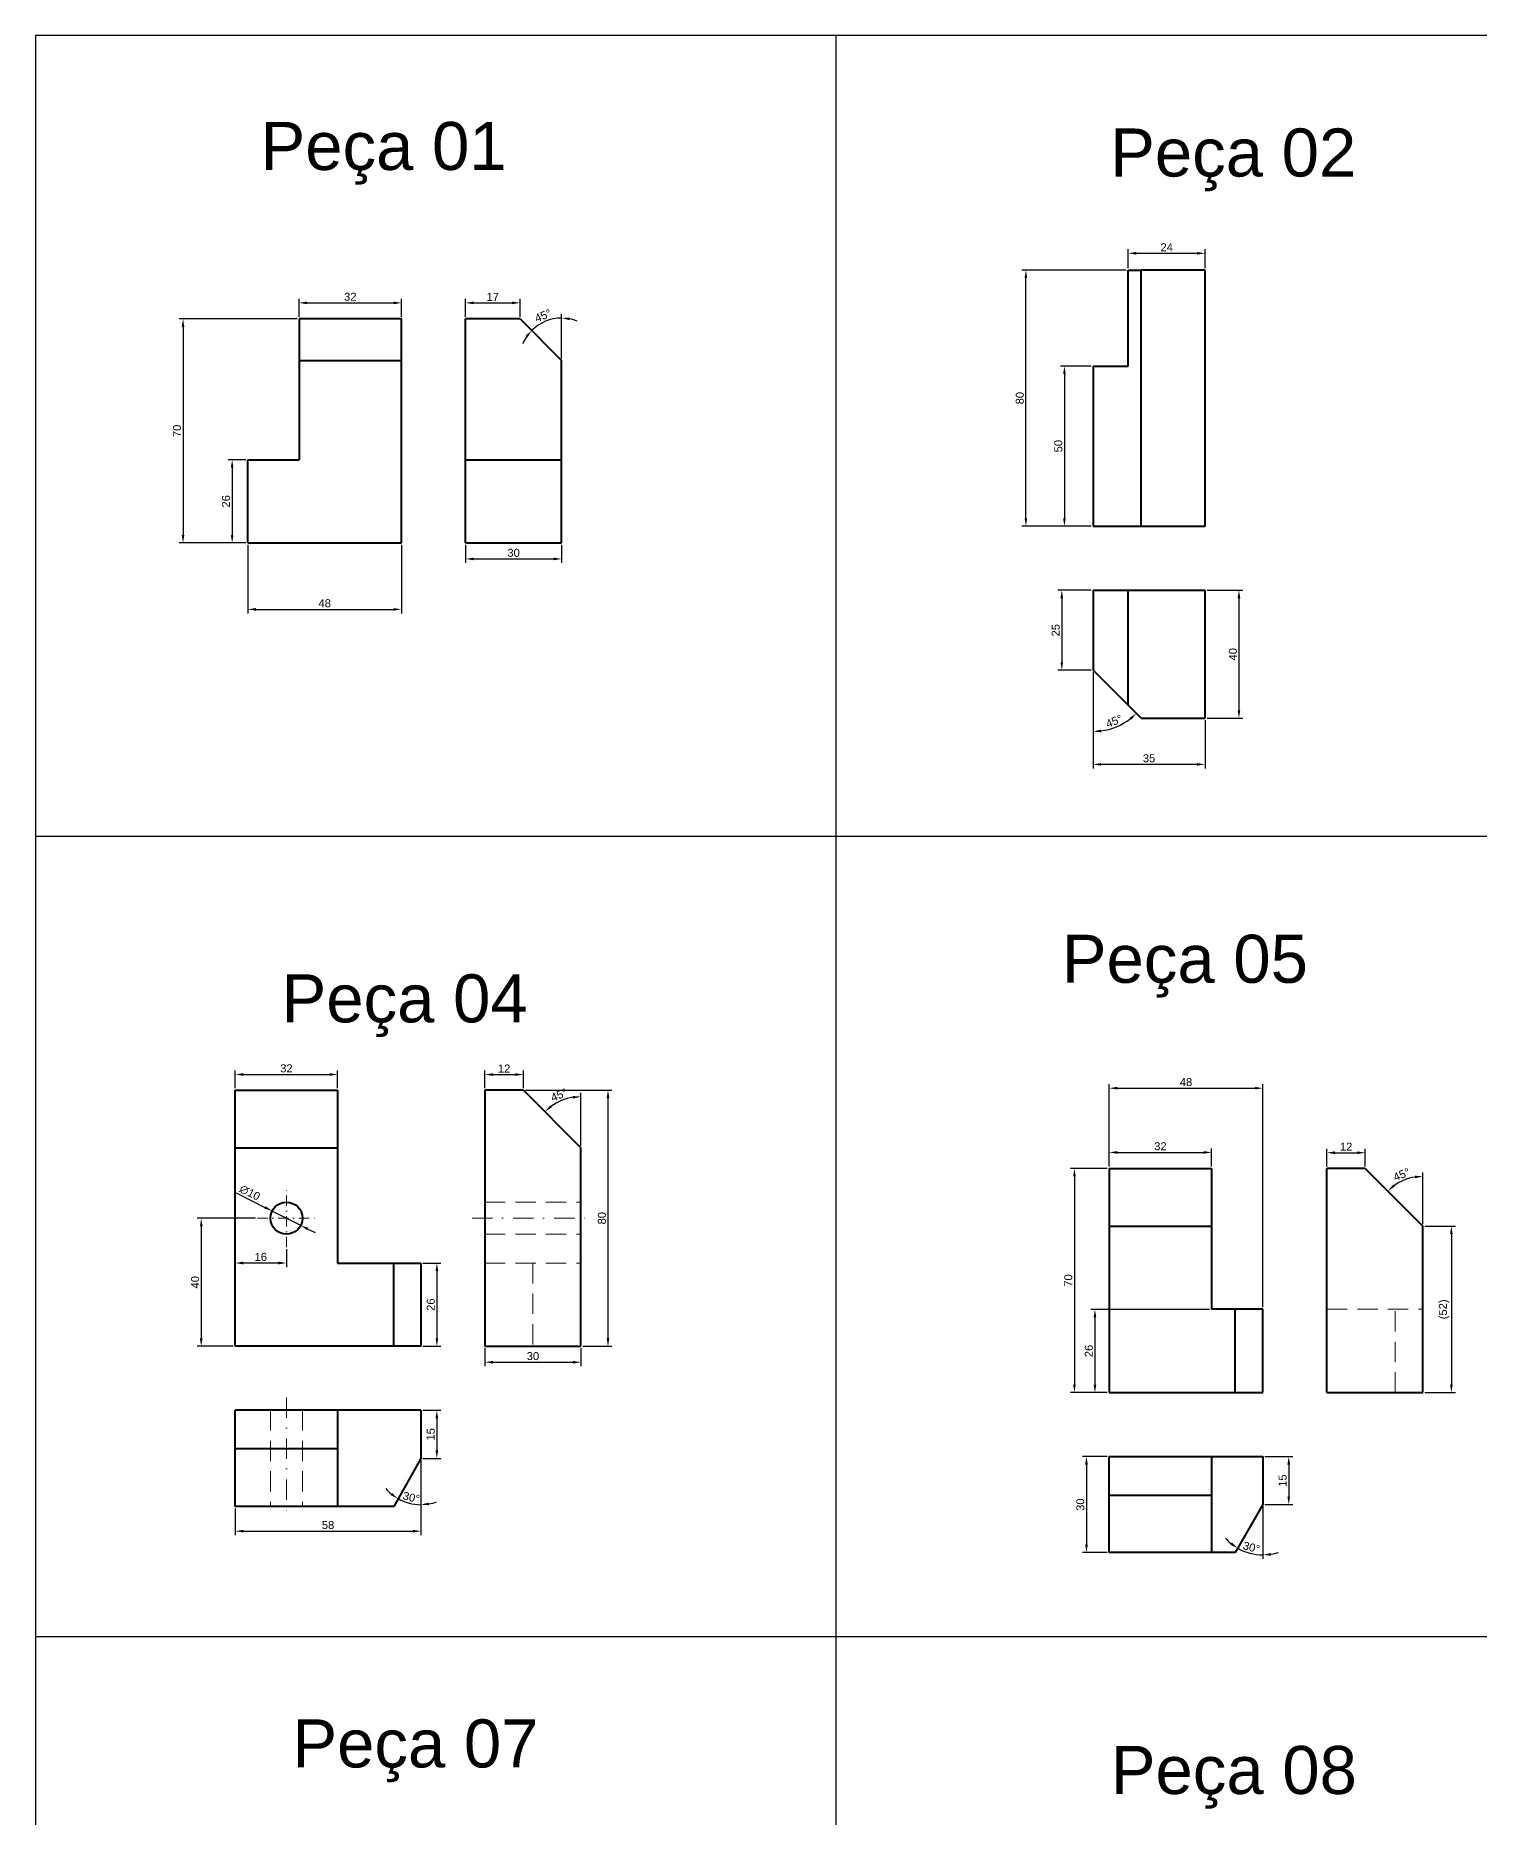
# Model space of a CAD drawing. Header units: millimetres. Extents: x 222 to 972, y 145 to 1395.
# Drawn here: x 222 to 673, y 838 to 1395 of the extents above; entities that cross this region are included whole.
import ezdxf

# ---------------------------------------------------------------- set-up
doc = ezdxf.new("R2010")
doc.units = ezdxf.units.MM
doc.linetypes.add('DASHDOT2', pattern=[12.7, 6.35, -3.175, 0, -3.175])
doc.linetypes.add('DASHED2', pattern=[9.525, 6.35, -3.175])
for name, color, linetype, lineweight in [('Cotas', 6, 'Continuous', 20), ('Linha de Centro', 20, 'DASHDOT2', 20), ('Outline', 7, 'Continuous', 40)]:
    doc.layers.add(name, color=color, linetype=linetype, lineweight=lineweight)
doc.layers.add('Linha Tracejada', color=131, linetype='DASHED2', lineweight=20, plot=False)
doc.styles.get("Standard").update_dxf_attribs({"font": 'arial.ttf'})
doc.dimstyles.new('ISO-25', dxfattribs={"dimtxt": 2.5, "dimasz": 2.5, "dimexe": 1.25, "dimexo": 0.625, "dimtad": 1, "dimtxsty": 'Standard', "dimcen": 2.5, "dimadec": 0, "dimazin": 0, "dimtfac": 1, "dimtmove": 0, "dimatfit": 3, "dimfxl": 1, "dimarcsym": 0})

# ---------------------------------------------------------------- blocks, each defined once
blk = doc.blocks.new('*D184')
at = {"layer": 'Cotas', "color": 0, "lineweight": -2, "transparency": 16777216}
for p, q in [((342.74, 1011.43), (348.36, 1011.43)), ((347.11, 1008.93), (347.11, 987.93)), ((342.74, 985.43), (348.36, 985.43))]:
    blk.add_line(p, q, dxfattribs=at)
at = {"layer": 'Cotas', "color": 0, "transparency": 16777216}
for points in [[(346.69, 1008.93), (347.53, 1008.93), (347.11, 1011.43)], [(346.69, 987.93), (347.53, 987.93), (347.11, 985.43)]]:
    blk.add_solid(points, dxfattribs=at)
at = {"layer": 'Defpoints', "color": 0, "transparency": 16777216}
for p in [(342.11, 1011.43), (342.11, 985.43), (347.11, 985.43)]:
    blk.add_point(p, dxfattribs=at)
at = {"layer": 'Cotas', "color": 0, "transparency": 16777216, "insert": (345.21, 998.43), "char_height": 2.5, "attachment_point": 5, "rotation": 90}
blk.add_mtext('26', dxfattribs=at)
blk = doc.blocks.new('*D185')
at = {"layer": 'Cotas', "color": 0, "lineweight": -2, "transparency": 16777216}
for p, q in [((284.11, 1015.8), (284.11, 1010.18)), ((300.11, 1015.8), (300.11, 1010.18)), ((297.61, 1011.43), (286.61, 1011.43))]:
    blk.add_line(p, q, dxfattribs=at)
at = {"layer": 'Cotas', "color": 0, "transparency": 16777216}
for points in [[(286.61, 1011.85), (286.61, 1011.01), (284.11, 1011.43)], [(297.61, 1011.85), (297.61, 1011.01), (300.11, 1011.43)]]:
    blk.add_solid(points, dxfattribs=at)
at = {"layer": 'Defpoints', "color": 0, "transparency": 16777216}
for p in [(284.11, 1016.43), (300.11, 1016.43), (284.11, 1011.43)]:
    blk.add_point(p, dxfattribs=at)
at = {"layer": 'Cotas', "color": 0, "transparency": 16777216, "insert": (292.11, 1013.33), "char_height": 2.5, "attachment_point": 5}
blk.add_mtext('16', dxfattribs=at)
blk = doc.blocks.new('*D159')
at = {"layer": 'Cotas', "color": 0, "lineweight": -2, "transparency": 16777216}
for p, q in [((290.49, 1025.43), (272.25, 1025.43)), ((273.5, 1022.93), (273.5, 987.93)), ((283.49, 985.43), (272.25, 985.43))]:
    blk.add_line(p, q, dxfattribs=at)
at = {"layer": 'Cotas', "color": 0, "transparency": 16777216}
for points in [[(273.08, 1022.93), (273.92, 1022.93), (273.5, 1025.43)], [(273.08, 987.93), (273.92, 987.93), (273.5, 985.43)]]:
    blk.add_solid(points, dxfattribs=at)
at = {"layer": 'Defpoints', "color": 0, "transparency": 16777216}
for p in [(291.11, 1025.43), (273.5, 985.43), (284.11, 985.43)]:
    blk.add_point(p, dxfattribs=at)
at = {"layer": 'Cotas', "color": 0, "transparency": 16777216, "insert": (271.6, 1005.43), "char_height": 2.5, "attachment_point": 5, "rotation": 90}
blk.add_mtext('40', dxfattribs=at)
blk = doc.blocks.new('*D186')
at = {"layer": 'Cotas', "color": 0, "lineweight": -2, "transparency": 16777216}
for p, q in [((284.45, 1033.33), (293.41, 1028.81)), ((304.57, 1023.18), (295.65, 1027.68)), ((306.81, 1022.05), (309.04, 1020.93))]:
    blk.add_line(p, q, dxfattribs=at)
at = {"layer": 'Cotas', "color": 0, "transparency": 16777216}
for points in [[(293.6, 1029.18), (293.23, 1028.43), (295.65, 1027.68)], [(306.99, 1022.42), (306.62, 1021.68), (304.57, 1023.18)]]:
    blk.add_solid(points, dxfattribs=at)
at = {"layer": 'Defpoints', "color": 0, "transparency": 16777216}
for p in [(295.65, 1027.68), (304.57, 1023.18)]:
    blk.add_point(p, dxfattribs=at)
at = {"layer": 'Cotas', "color": 0, "transparency": 16777216, "insert": (288.7, 1033.39), "char_height": 2.5, "attachment_point": 5, "rotation": 333.2389}
blk.add_mtext('∅10', dxfattribs=at)
blk = doc.blocks.new('*D187')
at = {"layer": 'Cotas', "color": 0, "lineweight": -2, "transparency": 16777216}
for p, q in [((342.74, 965.43), (348.34, 965.43)), ((347.09, 962.93), (347.09, 952.93)), ((342.74, 950.43), (348.34, 950.43))]:
    blk.add_line(p, q, dxfattribs=at)
at = {"layer": 'Cotas', "color": 0, "transparency": 16777216}
for points in [[(346.68, 962.93), (347.51, 962.93), (347.09, 965.43)], [(346.68, 952.93), (347.51, 952.93), (347.09, 950.43)]]:
    blk.add_solid(points, dxfattribs=at)
at = {"layer": 'Defpoints', "color": 0, "transparency": 16777216}
for p in [(342.11, 965.43), (342.11, 950.43), (347.09, 950.43)]:
    blk.add_point(p, dxfattribs=at)
at = {"layer": 'Cotas', "color": 0, "transparency": 16777216, "insert": (345.19, 957.93), "char_height": 2.5, "attachment_point": 5, "rotation": 90}
blk.add_mtext('15', dxfattribs=at)
blk = doc.blocks.new('*D188')
at = {"layer": 'Cotas', "color": 0, "lineweight": -2, "transparency": 16777216}
blk.add_line((342.11, 949.8), (342.11, 934.71), dxfattribs=at)
for start, end in [(220.633, 230.5471), (240.4612, 270), (279.9141, 289.8282)]:
    blk.add_arc((342.11, 950.43), 14.47, start, end, dxfattribs=at)
at = {"layer": 'Cotas', "color": 0, "transparency": 16777216}
for points in [[(333.15, 939.6), (332.68, 938.92), (334.98, 937.84)], [(344.64, 935.76), (344.56, 936.59), (342.11, 935.96)]]:
    blk.add_solid(points, dxfattribs=at)
at = {"layer": 'Defpoints', "color": 0, "transparency": 16777216}
for p in [(342.11, 965.43), (342.11, 950.43), (342.11, 950.43), (333.61, 935.43), (337.24, 936.81)]:
    blk.add_point(p, dxfattribs=at)
at = {"layer": 'Cotas', "color": 0, "transparency": 16777216, "insert": (339.11, 938.23), "char_height": 2.5, "attachment_point": 5, "rotation": 346.1752}
blk.add_mtext('30°', dxfattribs=at)
blk = doc.blocks.new('*D189')
at = {"layer": 'Cotas', "color": 0, "lineweight": -2, "transparency": 16777216}
for p, q in [((342.11, 949.8), (342.11, 926.43)), ((284.11, 934.8), (284.11, 926.43)), ((286.61, 927.68), (339.61, 927.68))]:
    blk.add_line(p, q, dxfattribs=at)
at = {"layer": 'Cotas', "color": 0, "transparency": 16777216}
for points in [[(286.61, 928.1), (286.61, 927.27), (284.11, 927.68)], [(339.61, 928.1), (339.61, 927.27), (342.11, 927.68)]]:
    blk.add_solid(points, dxfattribs=at)
at = {"layer": 'Defpoints', "color": 0, "transparency": 16777216}
for p in [(342.11, 950.43), (284.11, 935.43), (342.11, 927.68)]:
    blk.add_point(p, dxfattribs=at)
at = {"layer": 'Cotas', "color": 0, "transparency": 16777216, "insert": (313.11, 929.58), "char_height": 2.5, "attachment_point": 5}
blk.add_mtext('58', dxfattribs=at)
blk = doc.blocks.new('*D190')
at = {"layer": 'Cotas', "color": 0, "lineweight": -2, "transparency": 16777216}
for p, q in [((362.11, 984.8), (362.11, 979.2)), ((364.61, 980.45), (389.61, 980.45)), ((392.11, 984.8), (392.11, 979.2))]:
    blk.add_line(p, q, dxfattribs=at)
at = {"layer": 'Cotas', "color": 0, "transparency": 16777216}
for points in [[(364.61, 980.87), (364.61, 980.03), (362.11, 980.45)], [(389.61, 980.87), (389.61, 980.03), (392.11, 980.45)]]:
    blk.add_solid(points, dxfattribs=at)
at = {"layer": 'Defpoints', "color": 0, "transparency": 16777216}
for p in [(362.11, 985.43), (392.11, 985.43), (392.11, 980.45)]:
    blk.add_point(p, dxfattribs=at)
at = {"layer": 'Cotas', "color": 0, "transparency": 16777216, "insert": (377.11, 982.35), "char_height": 2.5, "attachment_point": 5}
blk.add_mtext('30', dxfattribs=at)
blk = doc.blocks.new('*D191')
at = {"layer": 'Cotas', "color": 0, "lineweight": -2, "transparency": 16777216}
for p, q in [((362.11, 1066.05), (362.11, 1071.56)), ((364.61, 1070.31), (371.61, 1070.31)), ((374.11, 1066.05), (374.11, 1071.56))]:
    blk.add_line(p, q, dxfattribs=at)
at = {"layer": 'Cotas', "color": 0, "transparency": 16777216}
for points in [[(364.61, 1070.72), (364.61, 1069.89), (362.11, 1070.31)], [(371.61, 1070.72), (371.61, 1069.89), (374.11, 1070.31)]]:
    blk.add_solid(points, dxfattribs=at)
at = {"layer": 'Defpoints', "color": 0, "transparency": 16777216}
for p in [(374.11, 1070.31), (362.11, 1065.43), (374.11, 1065.43)]:
    blk.add_point(p, dxfattribs=at)
at = {"layer": 'Cotas', "color": 0, "transparency": 16777216, "insert": (368.11, 1072.19), "char_height": 2.5, "attachment_point": 5}
blk.add_mtext('12', dxfattribs=at)
blk = doc.blocks.new('*D192')
at = {"layer": 'Cotas', "color": 0, "lineweight": -2, "transparency": 16777216}
blk.add_line((392.11, 1048.05), (392.11, 1064.64), dxfattribs=at)
blk.add_arc((392.11, 1047.43), 15.96, 98.9842, 126.0158, dxfattribs=at)
at = {"layer": 'Cotas', "color": 0, "transparency": 16777216}
for points in [[(389.59, 1063.61), (389.65, 1062.78), (392.11, 1063.39)], [(383, 1060.02), (382.46, 1060.66), (380.82, 1058.71)]]:
    blk.add_solid(points, dxfattribs=at)
at = {"layer": 'Defpoints', "color": 0, "transparency": 16777216}
for p in [(374.11, 1065.43), (387.98, 1062.85), (392.11, 1047.43), (392.11, 1047.43), (392.11, 985.43)]:
    blk.add_point(p, dxfattribs=at)
at = {"layer": 'Cotas', "color": 0, "transparency": 16777216, "insert": (385.28, 1063.93), "char_height": 2.5, "attachment_point": 5, "rotation": 22.5}
blk.add_mtext('45°', dxfattribs=at)
blk = doc.blocks.new('*D160')
at = {"layer": 'Cotas', "color": 0, "lineweight": -2, "transparency": 16777216}
for p, q in [((374.74, 1065.43), (401.8, 1065.43)), ((400.55, 1062.93), (400.55, 987.93)), ((392.74, 985.43), (401.8, 985.43))]:
    blk.add_line(p, q, dxfattribs=at)
at = {"layer": 'Cotas', "color": 0, "transparency": 16777216}
for points in [[(400.13, 1062.93), (400.97, 1062.93), (400.55, 1065.43)], [(400.13, 987.93), (400.97, 987.93), (400.55, 985.43)]]:
    blk.add_solid(points, dxfattribs=at)
at = {"layer": 'Defpoints', "color": 0, "transparency": 16777216}
for p in [(374.11, 1065.43), (392.11, 985.43), (400.55, 985.43)]:
    blk.add_point(p, dxfattribs=at)
at = {"layer": 'Cotas', "color": 0, "transparency": 16777216, "insert": (398.65, 1025.43), "char_height": 2.5, "attachment_point": 5, "rotation": 90}
blk.add_mtext('80', dxfattribs=at)
blk = doc.blocks.new('*D193')
at = {"layer": 'Cotas', "color": 0, "lineweight": -2, "transparency": 16777216}
for p, q in [((284.11, 1066.05), (284.11, 1071.57)), ((286.61, 1070.32), (313.61, 1070.32)), ((316.11, 1066.05), (316.11, 1071.57))]:
    blk.add_line(p, q, dxfattribs=at)
at = {"layer": 'Cotas', "color": 0, "transparency": 16777216}
for points in [[(286.61, 1070.74), (286.61, 1069.91), (284.11, 1070.32)], [(313.61, 1070.74), (313.61, 1069.91), (316.11, 1070.32)]]:
    blk.add_solid(points, dxfattribs=at)
at = {"layer": 'Defpoints', "color": 0, "transparency": 16777216}
for p in [(316.11, 1070.32), (284.11, 1065.43), (316.11, 1065.43)]:
    blk.add_point(p, dxfattribs=at)
at = {"layer": 'Cotas', "color": 0, "transparency": 16777216, "insert": (300.11, 1072.23), "char_height": 2.5, "attachment_point": 5}
blk.add_mtext('32', dxfattribs=at)
blk = doc.blocks.new('*D194')
at = {"layer": 'Cotas', "color": 0, "lineweight": -2, "transparency": 16777216}
for p, q in [((304.07, 1306.97), (304.07, 1312.58)), ((306.57, 1311.33), (333.57, 1311.33)), ((336.07, 1306.97), (336.07, 1312.58))]:
    blk.add_line(p, q, dxfattribs=at)
at = {"layer": 'Cotas', "color": 0, "transparency": 16777216}
for points in [[(306.57, 1311.75), (306.57, 1310.91), (304.07, 1311.33)], [(333.57, 1311.75), (333.57, 1310.91), (336.07, 1311.33)]]:
    blk.add_solid(points, dxfattribs=at)
at = {"layer": 'Defpoints', "color": 0, "transparency": 16777216}
for p in [(336.07, 1311.33), (304.07, 1306.34), (336.07, 1306.34)]:
    blk.add_point(p, dxfattribs=at)
at = {"layer": 'Cotas', "color": 0, "transparency": 16777216, "insert": (320.07, 1313.23), "char_height": 2.5, "attachment_point": 5}
blk.add_mtext('32', dxfattribs=at)
blk = doc.blocks.new('*D195')
at = {"layer": 'Cotas', "color": 0, "lineweight": -2, "transparency": 16777216}
for p, q in [((287.44, 1262.34), (281.91, 1262.34)), ((283.16, 1259.84), (283.16, 1238.84)), ((287.44, 1236.34), (281.91, 1236.34))]:
    blk.add_line(p, q, dxfattribs=at)
at = {"layer": 'Cotas', "color": 0, "transparency": 16777216}
for points in [[(282.75, 1259.84), (283.58, 1259.84), (283.16, 1262.34)], [(282.75, 1238.84), (283.58, 1238.84), (283.16, 1236.34)]]:
    blk.add_solid(points, dxfattribs=at)
at = {"layer": 'Defpoints', "color": 0, "transparency": 16777216}
for p in [(288.07, 1262.34), (283.16, 1236.34), (288.07, 1236.34)]:
    blk.add_point(p, dxfattribs=at)
at = {"layer": 'Cotas', "color": 0, "transparency": 16777216, "insert": (281.26, 1249.34), "char_height": 2.5, "attachment_point": 5, "rotation": 90}
blk.add_mtext('26', dxfattribs=at)
blk = doc.blocks.new('*D196')
at = {"layer": 'Cotas', "color": 0, "lineweight": -2, "transparency": 16777216}
for p, q in [((356.07, 1306.97), (356.07, 1312.58)), ((358.57, 1311.33), (370.57, 1311.33)), ((373.07, 1306.97), (373.07, 1312.58))]:
    blk.add_line(p, q, dxfattribs=at)
at = {"layer": 'Cotas', "color": 0, "transparency": 16777216}
for points in [[(358.57, 1311.75), (358.57, 1310.91), (356.07, 1311.33)], [(370.57, 1311.75), (370.57, 1310.91), (373.07, 1311.33)]]:
    blk.add_solid(points, dxfattribs=at)
at = {"layer": 'Defpoints', "color": 0, "transparency": 16777216}
for p in [(373.07, 1311.33), (356.07, 1306.34), (373.07, 1306.34)]:
    blk.add_point(p, dxfattribs=at)
at = {"layer": 'Cotas', "color": 0, "transparency": 16777216, "insert": (364.57, 1313.21), "char_height": 2.5, "attachment_point": 5}
blk.add_mtext('17', dxfattribs=at)
blk = doc.blocks.new('*D197')
at = {"layer": 'Cotas', "color": 0, "lineweight": -2, "transparency": 16777216}
blk.add_line((386.07, 1293.97), (386.07, 1307.83), dxfattribs=at)
for start, end in [(90, 135), (68.3315, 79.1657), (145.8343, 156.6685)]:
    blk.add_arc((386.07, 1293.34), 13.24, start, end, dxfattribs=at)
at = {"layer": 'Cotas', "color": 0, "transparency": 16777216}
for points in [[(374.79, 1301.04), (375.43, 1300.51), (376.7, 1302.71)], [(388.52, 1305.93), (388.59, 1306.76), (386.07, 1306.58)]]:
    blk.add_solid(points, dxfattribs=at)
at = {"layer": 'Defpoints', "color": 0, "transparency": 16777216}
for p in [(373.07, 1306.34), (382.64, 1306.13), (386.07, 1293.34), (386.07, 1293.34), (386.07, 1236.34)]:
    blk.add_point(p, dxfattribs=at)
at = {"layer": 'Cotas', "color": 0, "transparency": 16777216, "insert": (380.27, 1307.33), "char_height": 2.5, "attachment_point": 5, "rotation": 22.5}
blk.add_mtext('45°', dxfattribs=at)
blk = doc.blocks.new('*D198')
at = {"layer": 'Cotas', "color": 0, "lineweight": -2, "transparency": 16777216}
for p, q in [((303.44, 1306.34), (266.58, 1306.34)), ((267.83, 1303.84), (267.83, 1238.84)), ((287.44, 1236.34), (266.58, 1236.34))]:
    blk.add_line(p, q, dxfattribs=at)
at = {"layer": 'Cotas', "color": 0, "transparency": 16777216}
for points in [[(267.41, 1303.84), (268.24, 1303.84), (267.83, 1306.34)], [(267.41, 1238.84), (268.24, 1238.84), (267.83, 1236.34)]]:
    blk.add_solid(points, dxfattribs=at)
at = {"layer": 'Defpoints', "color": 0, "transparency": 16777216}
for p in [(304.07, 1306.34), (267.83, 1236.34), (288.07, 1236.34)]:
    blk.add_point(p, dxfattribs=at)
at = {"layer": 'Cotas', "color": 0, "transparency": 16777216, "insert": (265.93, 1271.34), "char_height": 2.5, "attachment_point": 5, "rotation": 90}
blk.add_mtext('70', dxfattribs=at)
blk = doc.blocks.new('*D199')
at = {"layer": 'Cotas', "color": 0, "lineweight": -2, "transparency": 16777216}
for p, q in [((356.07, 1235.72), (356.07, 1230.1)), ((386.07, 1235.72), (386.07, 1230.1)), ((358.57, 1231.35), (383.57, 1231.35))]:
    blk.add_line(p, q, dxfattribs=at)
at = {"layer": 'Cotas', "color": 0, "transparency": 16777216}
for points in [[(358.57, 1231.76), (358.57, 1230.93), (356.07, 1231.35)], [(383.57, 1231.76), (383.57, 1230.93), (386.07, 1231.35)]]:
    blk.add_solid(points, dxfattribs=at)
at = {"layer": 'Defpoints', "color": 0, "transparency": 16777216}
for p in [(356.07, 1236.34), (386.07, 1236.34), (386.07, 1231.35)]:
    blk.add_point(p, dxfattribs=at)
at = {"layer": 'Cotas', "color": 0, "transparency": 16777216, "insert": (371.07, 1233.25), "char_height": 2.5, "attachment_point": 5}
blk.add_mtext('30', dxfattribs=at)
blk = doc.blocks.new('*D200')
at = {"layer": 'Cotas', "color": 0, "lineweight": -2, "transparency": 16777216}
for p, q in [((551.42, 1291.58), (541.86, 1291.58)), ((543.11, 1289.08), (543.11, 1244.08)), ((551.42, 1241.58), (541.86, 1241.58))]:
    blk.add_line(p, q, dxfattribs=at)
at = {"layer": 'Cotas', "color": 0, "transparency": 16777216}
for points in [[(542.69, 1289.08), (543.53, 1289.08), (543.11, 1291.58)], [(542.69, 1244.08), (543.53, 1244.08), (543.11, 1241.58)]]:
    blk.add_solid(points, dxfattribs=at)
at = {"layer": 'Defpoints', "color": 0, "transparency": 16777216}
for p in [(552.05, 1291.58), (543.11, 1241.58), (552.05, 1241.58)]:
    blk.add_point(p, dxfattribs=at)
at = {"layer": 'Cotas', "color": 0, "transparency": 16777216, "insert": (541.21, 1266.58), "char_height": 2.5, "attachment_point": 5, "rotation": 90}
blk.add_mtext('50', dxfattribs=at)
blk = doc.blocks.new('*D201')
at = {"layer": 'Cotas', "color": 0, "lineweight": -2, "transparency": 16777216}
for p, q in [((563.05, 1322.2), (563.05, 1328.07)), ((565.55, 1326.82), (584.55, 1326.82)), ((587.05, 1322.2), (587.05, 1328.07))]:
    blk.add_line(p, q, dxfattribs=at)
at = {"layer": 'Cotas', "color": 0, "transparency": 16777216}
for points in [[(565.55, 1327.23), (565.55, 1326.4), (563.05, 1326.82)], [(584.55, 1327.23), (584.55, 1326.4), (587.05, 1326.82)]]:
    blk.add_solid(points, dxfattribs=at)
at = {"layer": 'Defpoints', "color": 0, "transparency": 16777216}
for p in [(587.05, 1326.82), (563.05, 1321.58), (587.05, 1321.58)]:
    blk.add_point(p, dxfattribs=at)
at = {"layer": 'Cotas', "color": 0, "transparency": 16777216, "insert": (575.05, 1328.7), "char_height": 2.5, "attachment_point": 5}
blk.add_mtext('24', dxfattribs=at)
blk = doc.blocks.new('*D202')
at = {"layer": 'Cotas', "color": 0, "lineweight": -2, "transparency": 16777216}
blk.add_line((552.05, 1195.95), (552.05, 1176.2), dxfattribs=at)
blk.add_arc((552.05, 1196.58), 19.12, 277.4958, 307.5042, dxfattribs=at)
at = {"layer": 'Cotas', "color": 0, "transparency": 16777216}
for points in [[(563.42, 1181.72), (563.97, 1181.09), (565.57, 1183.05)], [(554.57, 1177.2), (554.52, 1178.03), (552.05, 1177.45)]]:
    blk.add_solid(points, dxfattribs=at)
at = {"layer": 'Defpoints', "color": 0, "transparency": 16777216}
for p in [(552.05, 1221.58), (552.05, 1196.58), (552.05, 1196.58), (567.05, 1181.58), (557, 1178.1)]:
    blk.add_point(p, dxfattribs=at)
at = {"layer": 'Cotas', "color": 0, "transparency": 16777216, "insert": (558.64, 1180.66), "char_height": 2.5, "attachment_point": 5, "rotation": 22.5}
blk.add_mtext('45°', dxfattribs=at)
blk = doc.blocks.new('*D203')
at = {"layer": 'Cotas', "color": 0, "lineweight": -2, "transparency": 16777216}
for p, q in [((587.67, 1221.58), (598.88, 1221.58)), ((597.63, 1219.08), (597.63, 1184.08)), ((587.67, 1181.58), (598.88, 1181.58))]:
    blk.add_line(p, q, dxfattribs=at)
at = {"layer": 'Cotas', "color": 0, "transparency": 16777216}
for points in [[(597.21, 1219.08), (598.04, 1219.08), (597.63, 1221.58)], [(597.21, 1184.08), (598.04, 1184.08), (597.63, 1181.58)]]:
    blk.add_solid(points, dxfattribs=at)
at = {"layer": 'Defpoints', "color": 0, "transparency": 16777216}
for p in [(587.05, 1221.58), (587.05, 1181.58), (597.63, 1181.58)]:
    blk.add_point(p, dxfattribs=at)
at = {"layer": 'Cotas', "color": 0, "transparency": 16777216, "insert": (595.73, 1201.58), "char_height": 2.5, "attachment_point": 5, "rotation": 90}
blk.add_mtext('40', dxfattribs=at)
blk = doc.blocks.new('*D161')
at = {"layer": 'Cotas', "color": 0, "lineweight": -2, "transparency": 16777216}
for p, q in [((551.42, 1221.58), (541.04, 1221.58)), ((542.29, 1219.08), (542.29, 1199.08)), ((551.42, 1196.58), (541.04, 1196.58))]:
    blk.add_line(p, q, dxfattribs=at)
at = {"layer": 'Cotas', "color": 0, "transparency": 16777216}
for points in [[(541.88, 1219.08), (542.71, 1219.08), (542.29, 1221.58)], [(541.88, 1199.08), (542.71, 1199.08), (542.29, 1196.58)]]:
    blk.add_solid(points, dxfattribs=at)
at = {"layer": 'Defpoints', "color": 0, "transparency": 16777216}
for p in [(552.05, 1221.58), (542.29, 1196.58), (552.05, 1196.58)]:
    blk.add_point(p, dxfattribs=at)
at = {"layer": 'Cotas', "color": 0, "transparency": 16777216, "insert": (540.39, 1209.08), "char_height": 2.5, "attachment_point": 5, "rotation": 90}
blk.add_mtext('25', dxfattribs=at)
blk = doc.blocks.new('*D162')
at = {"layer": 'Cotas', "color": 0, "lineweight": -2, "transparency": 16777216}
for p, q in [((552.05, 1180.32), (552.05, 1165.93)), ((587.05, 1180.95), (587.05, 1165.93)), ((584.55, 1167.18), (554.55, 1167.18))]:
    blk.add_line(p, q, dxfattribs=at)
at = {"layer": 'Cotas', "color": 0, "transparency": 16777216}
for points in [[(554.55, 1167.6), (554.55, 1166.76), (552.05, 1167.18)], [(584.55, 1167.6), (584.55, 1166.76), (587.05, 1167.18)]]:
    blk.add_solid(points, dxfattribs=at)
at = {"layer": 'Defpoints', "color": 0, "transparency": 16777216}
for p in [(552.05, 1180.94), (587.05, 1181.58), (552.05, 1167.18)]:
    blk.add_point(p, dxfattribs=at)
at = {"layer": 'Cotas', "color": 0, "transparency": 16777216, "insert": (569.55, 1169.08), "char_height": 2.5, "attachment_point": 5}
blk.add_mtext('35', dxfattribs=at)
blk = doc.blocks.new('*D210')
at = {"layer": 'Cotas', "color": 0, "lineweight": -2, "transparency": 16777216}
for p, q in [((556.46, 1040.97), (544.98, 1040.97)), ((546.23, 1038.47), (546.23, 973.47)), ((556.46, 970.97), (544.98, 970.97))]:
    blk.add_line(p, q, dxfattribs=at)
at = {"layer": 'Cotas', "color": 0, "transparency": 16777216}
for points in [[(545.81, 1038.47), (546.65, 1038.47), (546.23, 1040.97)], [(545.81, 973.47), (546.65, 973.47), (546.23, 970.97)]]:
    blk.add_solid(points, dxfattribs=at)
at = {"layer": 'Defpoints', "color": 0, "transparency": 16777216}
for p in [(557.09, 1040.97), (546.23, 970.97), (557.09, 970.97)]:
    blk.add_point(p, dxfattribs=at)
at = {"layer": 'Cotas', "color": 0, "transparency": 16777216, "insert": (544.33, 1005.97), "char_height": 2.5, "attachment_point": 5, "rotation": 90}
blk.add_mtext('70', dxfattribs=at)
blk = doc.blocks.new('*D163')
at = {"layer": 'Cotas', "color": 0, "lineweight": -2, "transparency": 16777216}
for p, q in [((588.46, 996.97), (551.39, 996.97)), ((552.64, 994.47), (552.64, 973.47)), ((556.46, 970.97), (551.39, 970.97))]:
    blk.add_line(p, q, dxfattribs=at)
at = {"layer": 'Cotas', "color": 0, "transparency": 16777216}
for points in [[(552.23, 994.47), (553.06, 994.47), (552.64, 996.97)], [(552.23, 973.47), (553.06, 973.47), (552.64, 970.97)]]:
    blk.add_solid(points, dxfattribs=at)
at = {"layer": 'Defpoints', "color": 0, "transparency": 16777216}
for p in [(589.09, 996.97), (552.64, 970.97), (557.09, 970.97)]:
    blk.add_point(p, dxfattribs=at)
at = {"layer": 'Cotas', "color": 0, "transparency": 16777216, "insert": (550.74, 983.97), "char_height": 2.5, "attachment_point": 5, "rotation": 90}
blk.add_mtext('26', dxfattribs=at)
blk = doc.blocks.new('*D211')
at = {"layer": 'Cotas', "color": 0, "lineweight": -2, "transparency": 16777216}
for p, q in [((655.71, 1022.97), (665.21, 1022.97)), ((663.96, 1020.47), (663.96, 973.47)), ((655.71, 970.97), (665.21, 970.97))]:
    blk.add_line(p, q, dxfattribs=at)
at = {"layer": 'Cotas', "color": 0, "transparency": 16777216}
for points in [[(663.55, 1020.47), (664.38, 1020.47), (663.96, 1022.97)], [(663.55, 973.47), (664.38, 973.47), (663.96, 970.97)]]:
    blk.add_solid(points, dxfattribs=at)
at = {"layer": 'Defpoints', "color": 0, "transparency": 16777216}
for p in [(655.09, 1022.97), (655.09, 970.97), (663.96, 970.97)]:
    blk.add_point(p, dxfattribs=at)
at = {"layer": 'Cotas', "color": 0, "transparency": 16777216, "insert": (661.7, 996.97), "char_height": 2.5, "attachment_point": 5, "rotation": 90}
blk.add_mtext('(52)', dxfattribs=at)
blk = doc.blocks.new('*D246')
at = {"layer": 'Cotas', "color": 0, "lineweight": -2, "transparency": 16777216}
blk.add_line((655.09, 1023.6), (655.09, 1039.76), dxfattribs=at)
blk.add_arc((655.09, 1022.97), 15.53, 99.233, 125.767, dxfattribs=at)
at = {"layer": 'Cotas', "color": 0, "transparency": 16777216}
for points in [[(646.28, 1035.26), (645.74, 1035.89), (644.1, 1033.96)], [(652.56, 1038.72), (652.63, 1037.89), (655.09, 1038.51)]]:
    blk.add_solid(points, dxfattribs=at)
at = {"layer": 'Defpoints', "color": 0, "transparency": 16777216}
for p in [(637.09, 1040.97), (651.07, 1037.98), (655.09, 1022.97), (655.09, 1022.97), (655.09, 970.97)]:
    blk.add_point(p, dxfattribs=at)
at = {"layer": 'Cotas', "color": 0, "transparency": 16777216, "insert": (648.42, 1039.08), "char_height": 2.5, "attachment_point": 5, "rotation": 22.5}
blk.add_mtext('45°', dxfattribs=at)
blk = doc.blocks.new('*D247')
at = {"layer": 'Cotas', "color": 0, "lineweight": -2, "transparency": 16777216}
for p, q in [((605.71, 950.97), (614.43, 950.97)), ((613.18, 948.47), (613.18, 938.47)), ((605.71, 935.97), (614.43, 935.97))]:
    blk.add_line(p, q, dxfattribs=at)
at = {"layer": 'Cotas', "color": 0, "transparency": 16777216}
for points in [[(612.76, 948.47), (613.59, 948.47), (613.18, 950.97)], [(612.76, 938.47), (613.59, 938.47), (613.18, 935.97)]]:
    blk.add_solid(points, dxfattribs=at)
at = {"layer": 'Defpoints', "color": 0, "transparency": 16777216}
for p in [(605.09, 950.97), (605.09, 935.97), (613.18, 935.97)]:
    blk.add_point(p, dxfattribs=at)
at = {"layer": 'Cotas', "color": 0, "transparency": 16777216, "insert": (611.28, 943.47), "char_height": 2.5, "attachment_point": 5, "rotation": 90}
blk.add_mtext('15', dxfattribs=at)
blk = doc.blocks.new('*D248')
at = {"layer": 'Cotas', "color": 0, "lineweight": -2, "transparency": 16777216}
blk.add_line((605.09, 935.35), (605.09, 919.01), dxfattribs=at)
for start, end in [(221.7509, 230.8755), (240, 270), (279.1245, 288.2491)]:
    blk.add_arc((605.09, 935.97), 15.71, start, end, dxfattribs=at)
at = {"layer": 'Cotas', "color": 0, "transparency": 16777216}
for points in [[(595.41, 924.13), (594.93, 923.44), (597.23, 922.37)], [(607.61, 920.04), (607.54, 920.87), (605.09, 920.26)]]:
    blk.add_solid(points, dxfattribs=at)
at = {"layer": 'Defpoints', "color": 0, "transparency": 16777216}
for p in [(605.09, 950.97), (605.09, 935.97), (605.09, 935.97), (596.43, 920.97), (599.71, 921.21)]:
    blk.add_point(p, dxfattribs=at)
at = {"layer": 'Cotas', "color": 0, "transparency": 16777216, "insert": (601.51, 922.63), "char_height": 2.5, "attachment_point": 5, "rotation": 345}
blk.add_mtext('30°', dxfattribs=at)
blk = doc.blocks.new('*D269')
at = {"layer": 'Cotas', "color": 0, "lineweight": -2, "transparency": 16777216}
for p, q in [((625.09, 1041.6), (625.09, 1047.14)), ((637.09, 1041.6), (637.09, 1047.14)), ((627.59, 1045.89), (634.59, 1045.89))]:
    blk.add_line(p, q, dxfattribs=at)
at = {"layer": 'Cotas', "color": 0, "transparency": 16777216}
for points in [[(627.59, 1046.31), (627.59, 1045.47), (625.09, 1045.89)], [(634.59, 1046.31), (634.59, 1045.47), (637.09, 1045.89)]]:
    blk.add_solid(points, dxfattribs=at)
at = {"layer": 'Defpoints', "color": 0, "transparency": 16777216}
for p in [(625.09, 1040.97), (637.09, 1045.89), (637.09, 1040.97)]:
    blk.add_point(p, dxfattribs=at)
at = {"layer": 'Cotas', "color": 0, "transparency": 16777216, "insert": (631.09, 1047.77), "char_height": 2.5, "attachment_point": 5}
blk.add_mtext('12', dxfattribs=at)
blk = doc.blocks.new('*D165')
at = {"layer": 'Cotas', "color": 0, "lineweight": -2, "transparency": 16777216}
for p, q in [((562.42, 1321.58), (529.83, 1321.58)), ((531.08, 1244.08), (531.08, 1319.08)), ((551.42, 1241.58), (529.83, 1241.58))]:
    blk.add_line(p, q, dxfattribs=at)
at = {"layer": 'Cotas', "color": 0, "transparency": 16777216}
for points in [[(530.66, 1319.08), (531.49, 1319.08), (531.08, 1321.58)], [(530.66, 1244.08), (531.49, 1244.08), (531.08, 1241.58)]]:
    blk.add_solid(points, dxfattribs=at)
at = {"layer": 'Defpoints', "color": 0, "transparency": 16777216}
for p in [(531.08, 1321.58), (563.05, 1321.58), (552.05, 1241.58)]:
    blk.add_point(p, dxfattribs=at)
at = {"layer": 'Cotas', "color": 0, "transparency": 16777216, "insert": (529.18, 1281.58), "char_height": 2.5, "attachment_point": 5, "rotation": 90}
blk.add_mtext('80', dxfattribs=at)
blk = doc.blocks.new('*D212')
at = {"layer": 'Cotas', "color": 0, "lineweight": -2, "transparency": 16777216}
for p, q in [((288.07, 1235.72), (288.07, 1214.35)), ((336.07, 1235.72), (336.07, 1214.35)), ((290.57, 1215.6), (333.57, 1215.6))]:
    blk.add_line(p, q, dxfattribs=at)
at = {"layer": 'Cotas', "color": 0, "transparency": 16777216}
for points in [[(290.57, 1216.02), (290.57, 1215.18), (288.07, 1215.6)], [(333.57, 1216.02), (333.57, 1215.18), (336.07, 1215.6)]]:
    blk.add_solid(points, dxfattribs=at)
at = {"layer": 'Defpoints', "color": 0, "transparency": 16777216}
for p in [(288.07, 1236.34), (336.07, 1236.34), (336.07, 1215.6)]:
    blk.add_point(p, dxfattribs=at)
at = {"layer": 'Cotas', "color": 0, "transparency": 16777216, "insert": (312.07, 1217.5), "char_height": 2.5, "attachment_point": 5}
blk.add_mtext('48', dxfattribs=at)
blk = doc.blocks.new('*D215')
at = {"layer": 'Cotas', "color": 0, "lineweight": -2, "transparency": 16777216}
for p, q in [((557.09, 1041.6), (557.09, 1047.24)), ((589.09, 1041.6), (589.09, 1047.24)), ((559.59, 1045.99), (586.59, 1045.99))]:
    blk.add_line(p, q, dxfattribs=at)
at = {"layer": 'Cotas', "color": 0, "transparency": 16777216}
for points in [[(559.59, 1046.4), (559.59, 1045.57), (557.09, 1045.99)], [(586.59, 1046.4), (586.59, 1045.57), (589.09, 1045.99)]]:
    blk.add_solid(points, dxfattribs=at)
at = {"layer": 'Defpoints', "color": 0, "transparency": 16777216}
for p in [(557.09, 1040.97), (589.09, 1045.99), (589.09, 1040.97)]:
    blk.add_point(p, dxfattribs=at)
at = {"layer": 'Cotas', "color": 0, "transparency": 16777216, "insert": (573.09, 1047.89), "char_height": 2.5, "attachment_point": 5}
blk.add_mtext('32', dxfattribs=at)
blk = doc.blocks.new('*D167')
at = {"layer": 'Cotas', "color": 0, "lineweight": -2, "transparency": 16777216}
for p, q in [((557.09, 1041.6), (557.09, 1067.29)), ((559.59, 1066.04), (602.59, 1066.04)), ((605.09, 997.6), (605.09, 1067.29))]:
    blk.add_line(p, q, dxfattribs=at)
at = {"layer": 'Cotas', "color": 0, "transparency": 16777216}
for points in [[(559.59, 1066.46), (559.59, 1065.62), (557.09, 1066.04)], [(602.59, 1066.46), (602.59, 1065.62), (605.09, 1066.04)]]:
    blk.add_solid(points, dxfattribs=at)
at = {"layer": 'Defpoints', "color": 0, "transparency": 16777216}
for p in [(605.09, 1066.04), (557.09, 1040.97), (605.09, 996.97)]:
    blk.add_point(p, dxfattribs=at)
at = {"layer": 'Cotas', "color": 0, "transparency": 16777216, "insert": (581.09, 1067.94), "char_height": 2.5, "attachment_point": 5}
blk.add_mtext('48', dxfattribs=at)
blk = doc.blocks.new('*D216')
at = {"layer": 'Cotas', "color": 0, "lineweight": -2, "transparency": 16777216}
for p, q in [((556.46, 950.97), (548.75, 950.97)), ((550, 948.47), (550, 923.47)), ((556.46, 920.97), (548.75, 920.97))]:
    blk.add_line(p, q, dxfattribs=at)
at = {"layer": 'Cotas', "color": 0, "transparency": 16777216}
for points in [[(549.58, 948.47), (550.41, 948.47), (550, 950.97)], [(549.58, 923.47), (550.41, 923.47), (550, 920.97)]]:
    blk.add_solid(points, dxfattribs=at)
at = {"layer": 'Defpoints', "color": 0, "transparency": 16777216}
for p in [(557.09, 950.97), (550, 920.97), (557.09, 920.97)]:
    blk.add_point(p, dxfattribs=at)
at = {"layer": 'Cotas', "color": 0, "transparency": 16777216, "insert": (548.09, 935.97), "char_height": 2.5, "attachment_point": 5, "rotation": 90}
blk.add_mtext('30', dxfattribs=at)

msp = doc.modelspace()

# ---------------------------------------------------------------- linework, layer by layer
for p, q in [((221.78, 1394.801), (221.78, 1144.801)), ((471.78, 1394.801), (221.78, 1394.801)), ((471.78, 1144.801), (471.78, 1394.801)), ((721.78, 1394.801), (471.78, 1394.801)), ((221.78, 1144.801), (471.78, 1144.801)), ((221.78, 1144.801), (221.78, 894.801)), ((471.78, 1144.801), (721.78, 1144.801)), ((471.78, 894.801), (471.78, 1144.801)), ((221.78, 894.801), (471.78, 894.801)), ((221.78, 894.801), (221.78, 644.801)), ((471.78, 894.801), (721.78, 894.801)), ((471.78, 644.801), (471.78, 894.801))]:
    msp.add_line(p, q)
at = {"layer": 'Linha de Centro', "ltscale": 0.5}
for p, q in [((300.11, 1016.43), (300.11, 1034.43)), ((291.11, 1025.43), (309.11, 1025.43))]:
    msp.add_line(p, q, dxfattribs=at)
at = {"layer": 'Linha de Centro'}
for p, q in [((358.11, 1025.43), (396.11, 1025.43)), ((300.11, 969.43), (300.11, 931.43))]:
    msp.add_line(p, q, dxfattribs=at)
at = {"layer": 'Linha Tracejada'}
for p, q in [((362.11, 1030.43), (392.11, 1030.43)), ((362.11, 1020.43), (392.11, 1020.43)), ((362.11, 1011.43), (392.11, 1011.43)), ((377.11, 1011.43), (377.11, 985.43)), ((625.085, 996.975), (655.085, 996.975)), ((646.425, 970.975), (646.425, 996.975)), ((295.11, 965.43), (295.11, 935.43)), ((305.11, 965.43), (305.11, 935.43))]:
    msp.add_line(p, q, dxfattribs=at)
at = {"layer": 'Outline'}
for p, q in [((563.049, 1291.576), (563.049, 1321.576)), ((563.049, 1321.576), (567.049, 1321.576)), ((567.049, 1241.576), (567.049, 1321.576)), ((587.049, 1321.576), (567.049, 1321.576)), ((587.049, 1241.576), (587.049, 1321.576)), ((336.067, 1306.343), (304.067, 1306.343)), ((304.067, 1306.343), (304.067, 1262.343)), ((336.067, 1236.343), (336.067, 1306.343)), ((356.067, 1236.343), (356.067, 1306.343)), ((373.067, 1306.343), (356.067, 1306.343)), ((373.067, 1306.343), (386.067, 1293.343)), ((304.067, 1293.343), (336.067, 1293.343)), ((386.067, 1236.343), (386.067, 1293.343)), ((552.049, 1291.576), (563.049, 1291.576)), ((552.049, 1291.576), (552.049, 1241.576)), ((288.067, 1236.343), (288.067, 1262.343)), ((288.067, 1262.343), (304.067, 1262.343)), ((356.067, 1262.343), (386.067, 1262.343)), ((552.049, 1241.576), (587.049, 1241.576)), ((288.067, 1236.343), (336.067, 1236.343)), ((356.067, 1236.343), (386.067, 1236.343)), ((552.049, 1221.576), (587.049, 1221.576)), ((552.049, 1221.576), (552.049, 1196.576)), ((563.049, 1185.576), (563.049, 1221.576)), ((587.049, 1181.576), (587.049, 1221.576)), ((567.049, 1181.576), (552.049, 1196.576)), ((567.049, 1181.576), (587.049, 1181.576)), ((284.11, 985.43), (284.11, 1065.43)), ((284.11, 1065.43), (316.11, 1065.43)), ((316.11, 1065.43), (316.11, 1011.43)), ((374.11, 1065.43), (362.11, 1065.43)), ((362.11, 1065.43), (362.11, 985.43)), ((374.11, 1065.43), (392.11, 1047.43)), ((284.11, 1047.43), (316.11, 1047.43)), ((392.11, 985.43), (392.11, 1047.43)), ((557.085, 1040.975), (557.085, 970.975)), ((557.085, 1040.975), (589.085, 1040.975)), ((589.085, 1040.975), (589.085, 996.975)), ((637.085, 1040.975), (625.085, 1040.975)), ((625.085, 970.975), (625.085, 1040.975)), ((637.085, 1040.975), (655.085, 1022.975)), ((557.085, 1022.975), (589.085, 1022.975)), ((655.085, 970.975), (655.085, 1022.975)), ((316.11, 1011.43), (342.11, 1011.43)), ((333.61, 985.43), (333.61, 1011.43)), ((342.11, 1011.43), (342.11, 985.43)), ((605.085, 996.975), (589.085, 996.975)), ((596.425, 970.975), (596.425, 996.975)), ((605.085, 970.975), (605.085, 996.975)), ((342.11, 985.43), (284.11, 985.43)), ((362.11, 985.43), (392.11, 985.43)), ((557.085, 970.975), (605.085, 970.975)), ((625.085, 970.975), (655.085, 970.975)), ((342.11, 965.43), (284.11, 965.43)), ((284.11, 935.43), (284.11, 965.43)), ((316.11, 965.43), (316.11, 935.43)), ((342.11, 965.43), (342.11, 950.43)), ((316.11, 953.43), (284.11, 953.43)), ((342.11, 950.43), (333.61, 935.43)), ((557.085, 950.975), (605.085, 950.975)), ((557.085, 920.975), (557.085, 950.975)), ((589.085, 950.975), (589.085, 920.975)), ((605.085, 950.975), (605.085, 935.975)), ((333.61, 935.43), (284.11, 935.43)), ((557.085, 938.975), (589.085, 938.975)), ((605.085, 935.975), (596.425, 920.975)), ((596.425, 920.975), (557.085, 920.975))]:
    msp.add_line(p, q, dxfattribs=at)
msp.add_circle((300.11, 1025.43), 5, dxfattribs=at)

# ---------------------------------------------------------------- texts
at = {"layer": 'Outline', "char_height": 15, "attachment_point": 1}
for s, insert in [('Peça 01', (292.013, 1367.847)), ('Peça 02', (557.389, 1365.796)), ('Peça 05', (542.288, 1113.956)), ('Peça 04', (298.584, 1101.599)), ('Peça 07', (301.966, 868.883)), ('Peça 08', (557.584, 860.59))]:
    msp.add_mtext_dynamic_manual_height_columns(s, width=109.36013, gutter_width=12.5, heights=[0], dxfattribs=dict(at, insert=insert))

# ---------------------------------------------------------------- dimensions: what is measured, and where the dimension line sits
at = {"layer": 'Cotas'}
for base, p1, p2, picture, middle in [((587.049, 1326.818), (563.049, 1321.576), (587.049, 1321.576), '*D201', (575.049, 1328.698)), ((336.067, 1311.329), (304.067, 1306.343), (336.067, 1306.343), '*D194', (320.067, 1313.232)), ((373.067, 1311.331), (356.067, 1306.343), (373.067, 1306.343), '*D196', (364.567, 1313.211)), ((336.067, 1215.6), (288.067, 1236.343), (336.067, 1236.343), '*D212', (312.067, 1217.501)), ((386.067, 1231.348), (356.067, 1236.343), (386.067, 1236.343), '*D199', (371.067, 1233.251)), ((316.11, 1070.323), (284.11, 1065.43), (316.11, 1065.43), '*D193', (300.11, 1072.225)), ((374.11, 1070.306), (362.11, 1065.43), (374.11, 1065.43), '*D191', (368.11, 1072.186)), ((605.085, 1066.041), (557.085, 1040.975), (605.085, 996.975), '*D167', (581.085, 1067.942)), ((589.085, 1045.988), (557.085, 1040.975), (589.085, 1040.975), '*D215', (573.085, 1047.89)), ((637.085, 1045.889), (625.085, 1040.975), (637.085, 1040.975), '*D269', (631.085, 1047.769)), ((284.11, 1011.43), (300.11, 1016.43), (284.11, 1016.43), '*D185', (292.11, 1013.331)), ((392.11, 980.449), (362.11, 985.43), (392.11, 985.43), '*D190', (377.11, 982.351)), ((342.11, 927.682), (284.11, 935.43), (342.11, 950.43), '*D189', (313.11, 929.583))]:
    dim = msp.add_linear_dim(base=base, p1=p1, p2=p2, dimstyle='ISO-25', dxfattribs=at)
    dim.commit()
    dim.dimension.update_dxf_attribs({"geometry": picture, "text_midpoint": middle})
for base, p1, p2, picture, middle in [((531.077, 1321.576), (552.049, 1241.576), (563.049, 1321.576), '*D165', (529.175, 1281.576)), ((267.828, 1236.343), (304.067, 1306.343), (288.067, 1236.343), '*D198', (265.926, 1271.343)), ((543.11, 1241.576), (552.049, 1291.576), (552.049, 1241.576), '*D200', (541.209, 1266.576)), ((283.162, 1236.343), (288.067, 1262.343), (288.067, 1236.343), '*D195', (281.261, 1249.343)), ((542.292, 1196.576), (552.049, 1221.576), (552.049, 1196.576), '*D161', (540.391, 1209.076)), ((597.626, 1181.576), (587.049, 1221.576), (587.049, 1181.576), '*D203', (595.725, 1201.576)), ((546.231, 970.975), (557.085, 1040.975), (557.085, 970.975), '*D210', (544.33, 1005.975)), ((347.11, 985.43), (342.11, 1011.43), (342.11, 985.43), '*D184', (345.208, 998.43)), ((347.092, 950.43), (342.11, 965.43), (342.11, 950.43), '*D187', (345.191, 957.93)), ((549.997, 920.975), (557.085, 950.975), (557.085, 920.975), '*D216', (548.094, 935.975)), ((613.177, 935.975), (605.085, 950.975), (605.085, 935.975), '*D247', (611.275, 943.475))]:
    dim = msp.add_linear_dim(base=base, p1=p1, p2=p2, angle=90, dimstyle='ISO-25', dxfattribs=at)
    dim.commit()
    dim.dimension.update_dxf_attribs({"geometry": picture, "text_midpoint": middle})
for base, line1, line2, picture, middle in [((382.64, 1306.133), ((386.067, 1236.343), (386.067, 1293.343)), ((373.067, 1306.343), (386.067, 1293.343)), '*D197', (380.274, 1307.328)), ((556.998, 1178.104), ((567.049, 1181.576), (552.049, 1196.576)), ((552.049, 1221.576), (552.049, 1196.576)), '*D202', (558.641, 1180.661)), ((387.98, 1062.846), ((392.11, 985.43), (392.11, 1047.43)), ((374.11, 1065.43), (392.11, 1047.43)), '*D192', (385.277, 1063.927)), ((651.066, 1037.976), ((637.085, 1040.975), (655.085, 1022.975)), ((655.085, 970.975), (655.085, 1022.975)), '*D246', (648.416, 1039.075)), ((599.711, 921.207), ((605.085, 935.975), (596.425, 920.975)), ((605.085, 950.975), (605.085, 935.975)), '*D248', (601.51, 922.633))]:
    dim = msp.add_angular_dim_2l(base=base, line1=line1, line2=line2, dimstyle='ISO-25', dxfattribs=at)
    dim.commit()
    dim.dimension.update_dxf_attribs({"geometry": picture, "text_midpoint": middle})
dim = msp.add_linear_dim(base=(552.049, 1167.18), p1=(587.049, 1181.576), p2=(552.049, 1180.94), text='35', dimstyle='ISO-25', dxfattribs=at)
dim.commit()
dim.dimension.update_dxf_attribs({"geometry": '*D162', "text_midpoint": (569.549, 1169.082)})
for base, p1, p2, picture, middle in [((400.55, 985.43), (374.11, 1065.43), (392.11, 985.43), '*D160', (400.55, 1025.43)), ((273.499, 985.43), (291.11, 1025.43), (284.11, 985.43), '*D159', (273.499, 1005.43)), ((552.644, 970.975), (589.085, 996.975), (557.085, 970.975), '*D163', (552.644, 983.975))]:
    dim = msp.add_linear_dim(base=base, p1=p1, p2=p2, angle=90, dimstyle='ISO-25', dxfattribs=at)
    dim.commit()
    dim.dimension.update_dxf_attribs({"geometry": picture, "text_midpoint": middle, "dimtype": 160})
dim = msp.add_diameter_dim_2p(p1=(304.575, 1023.178), p2=(295.646, 1027.681), dimstyle='ISO-25', dxfattribs=at)
dim.commit()
dim.dimension.update_dxf_attribs({"geometry": '*D186', "text_midpoint": (288.702, 1033.391)})
dim = msp.add_linear_dim(base=(663.963, 970.975), p1=(655.085, 1022.975), p2=(655.085, 970.975), angle=90, text='(<>)', dimstyle='ISO-25', dxfattribs=at)
dim.commit()
dim.dimension.update_dxf_attribs({"geometry": '*D211', "text_midpoint": (661.699, 996.975)})
dim = msp.add_angular_dim_2l(base=(337.236, 936.81), line1=((342.11, 950.43), (333.61, 935.43)), line2=((342.11, 965.43), (342.11, 950.43)), dimstyle='ISO-25', dxfattribs=at)
dim.commit()
dim.dimension.update_dxf_attribs({"geometry": '*D188', "text_midpoint": (338.653, 936.383), "dimtype": 162})

doc.saveas('drawing.dxf')
